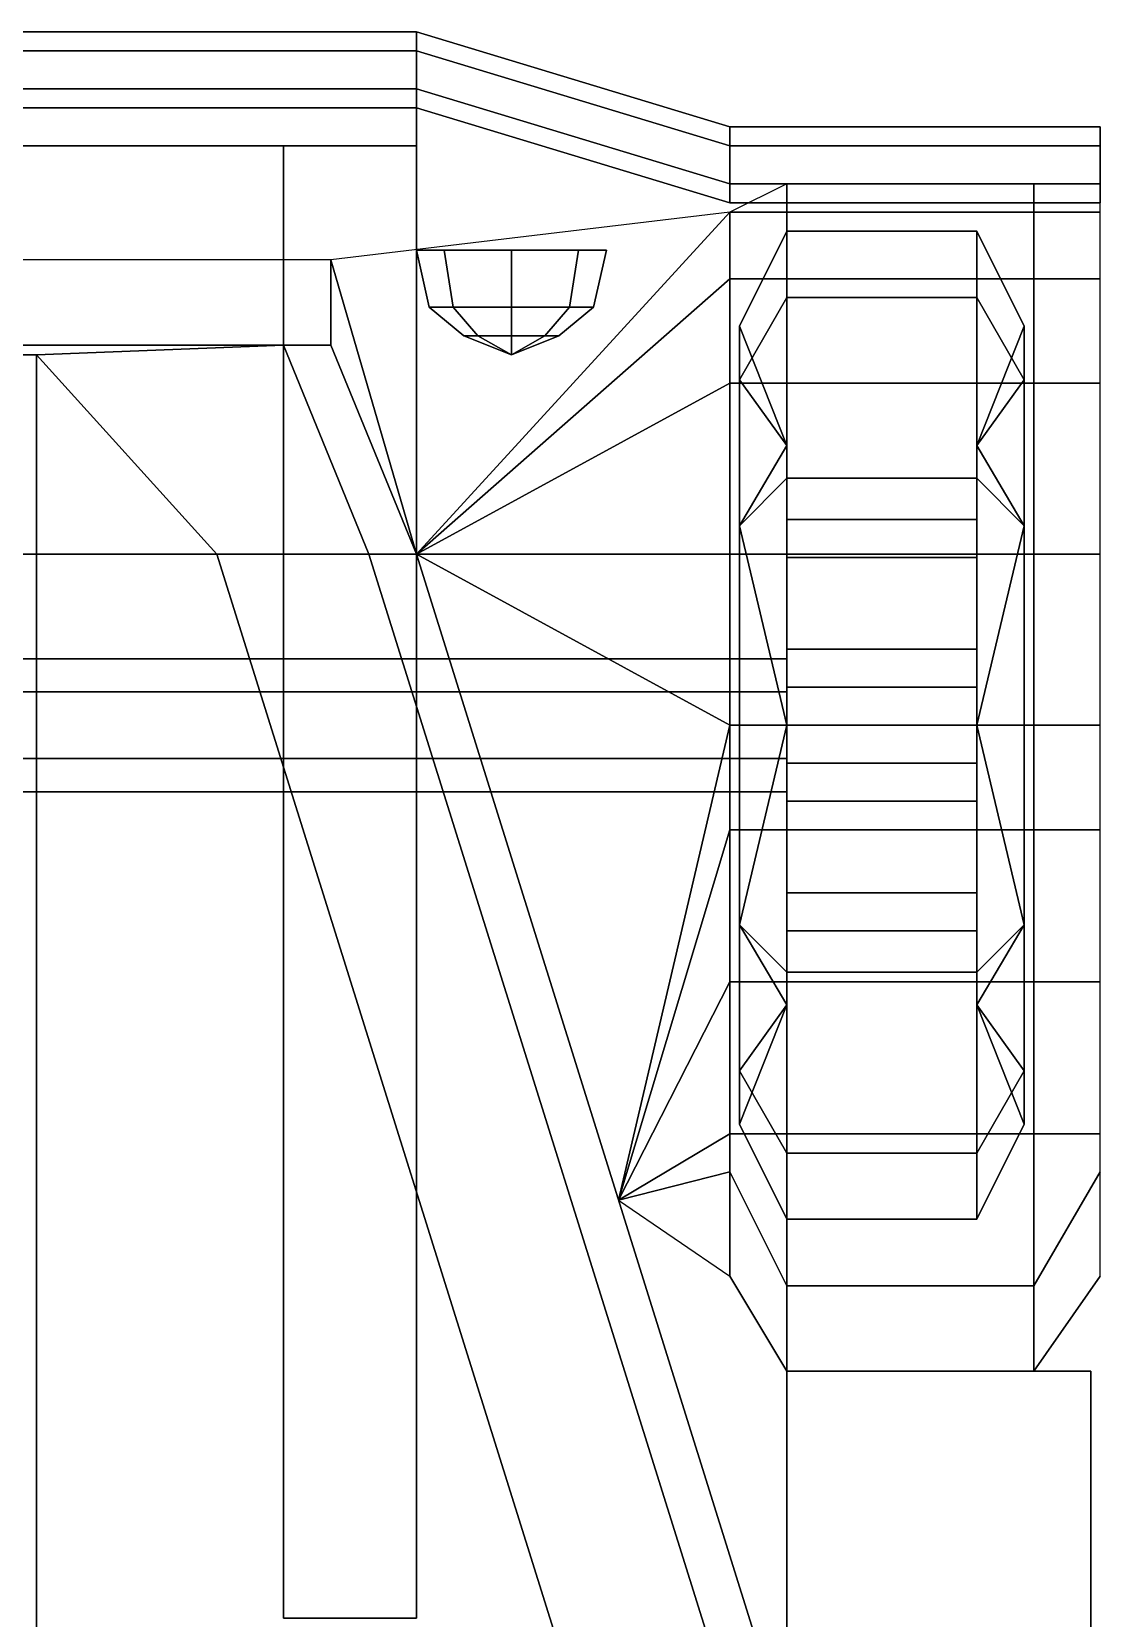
# Model space of a CAD drawing. Header units: millimetres. Extents: x -1.3 to 3, y -3.5 to 16.
# Drawn here: x 0.045 to 1.17, y 1.78 to 3.45 of the extents above; entities that cross this region are included whole.
import ezdxf

# ---------------------------------------------------------------- set-up
doc = ezdxf.new("R2010")
doc.units = ezdxf.units.MM
for name, color, linetype in [('fenders', 6, 'Continuous'), ('frame', 5, 'Continuous'), ('wheels', 2, 'Continuous')]:
    doc.layers.add(name, color=color, linetype=linetype)

msp = doc.modelspace()

# ---------------------------------------------------------------- linework, layer by layer
for points in [[(0.45, 3.43, 0.9046410161513776), (0.45, 3.45, 0.87), (-0.45, 3.45, 0.87), (-0.45, 3.43, 0.9046410161513776)], [(0.45, 3.45, 0.87), (0.45, 3.43, 0.8353589838486225), (-0.45, 3.43, 0.8353589838486225), (-0.45, 3.45, 0.87)], [(0.45, 3.43, 0.8353589838486224), (0.45, 3.45, 0.87), (0.78, 3.35, 0.8699999999999999), (0.78, 3.33, 0.8353589838486223)], [(0.45, 3.45, 0.87), (0.45, 3.43, 0.9046410161513775), (0.78, 3.33, 0.9046410161513774), (0.78, 3.35, 0.8699999999999999)], [(0.45, 3.39, 0.9046410161513776), (0.45, 3.43, 0.9046410161513776), (-0.45, 3.43, 0.9046410161513776), (-0.45, 3.39, 0.9046410161513776)], [(0.45, 3.43, 0.8353589838486225), (0.45, 3.39, 0.8353589838486224), (-0.45, 3.39, 0.8353589838486224), (-0.45, 3.43, 0.8353589838486225)], [(0.45, 3.39, 0.8353589838486224), (0.45, 3.43, 0.8353589838486224), (0.78, 3.33, 0.8353589838486223), (0.78, 3.29, 0.8353589838486223)], [(0.45, 3.43, 0.9046410161513775), (0.45, 3.39, 0.9046410161513776), (0.78, 3.29, 0.9046410161513775), (0.78, 3.33, 0.9046410161513774)], [(0.45, 3.37, 0.87), (0.45, 3.39, 0.9046410161513776), (-0.45, 3.39, 0.9046410161513776), (-0.45, 3.37, 0.87)], [(0.45, 3.39, 0.8353589838486224), (0.45, 3.37, 0.87), (-0.45, 3.37, 0.87), (-0.45, 3.39, 0.8353589838486224)], [(0.45, 3.37, 0.87), (0.45, 3.39, 0.8353589838486224), (0.78, 3.29, 0.8353589838486223), (0.78, 3.27, 0.8699999999999999)], [(0.45, 3.39, 0.9046410161513776), (0.45, 3.37, 0.87), (0.78, 3.27, 0.8699999999999999), (0.78, 3.29, 0.9046410161513775)], [(0.78, 3.33, 0.8353589838486223), (0.78, 3.35, 0.8699999999999999), (1.17, 3.35, 0.8699999999999999), (1.17, 3.33, 0.8353589838486223)], [(0.78, 3.35, 0.8699999999999999), (0.78, 3.33, 0.9046410161513774), (1.17, 3.33, 0.9046410161513774), (1.17, 3.35, 0.8699999999999999)], [(1.17, 3.35, 0.87), (1.17, 3.27, 0.87), (1.17, 3.29, 0.8353589838486224), (1.17, 3.33, 0.8353589838486224)], [(1.17, 3.33, 0.9046410161513776), (1.17, 3.29, 0.9046410161513776), (1.17, 3.27, 0.87), (1.17, 3.35, 0.87)], [(0.78, 3.29, 0.8353589838486223), (0.78, 3.33, 0.8353589838486223), (1.17, 3.33, 0.8353589838486223), (1.17, 3.29, 0.8353589838486223)], [(0.78, 3.33, 0.9046410161513774), (0.78, 3.29, 0.9046410161513775), (1.17, 3.29, 0.9046410161513775), (1.17, 3.33, 0.9046410161513774)], [(0.78, 3.27, 0.8699999999999999), (0.78, 3.29, 0.8353589838486223), (1.17, 3.29, 0.8353589838486223), (1.17, 3.27, 0.8699999999999999)], [(0.78, 3.29, 0.9046410161513775), (0.78, 3.27, 0.8699999999999999), (1.17, 3.27, 0.8699999999999999), (1.17, 3.29, 0.9046410161513775)], [(0.36, 3.12, 1.659999999999999), (0.36, 3.210000000000001, 0.9299999999999988), (-0.36, 3.210000000000001, 0.9299999999999988), (-0.36, 3.12, 1.659999999999999)], [(0.45, 2.9, 1.629999999999999), (0.45, 2.9, 0.9299999999999988), (0.36, 3.210000000000001, 0.9299999999999988), (0.36, 3.12, 1.659999999999999)], [(0.6207106781186548, 3.22, 1.120710678118654), (0.65, 3.22, 1.05), (0.4792893218813453, 3.22, 0.9792893218813452), (0.4500000000000001, 3.22, 1.05)], [(0.4633974596215562, 3.16, 1.05), (0.4500000000000001, 3.22, 1.05), (0.4792893218813453, 3.22, 0.9792893218813452), (0.4887627564304206, 3.16, 0.9887627564304209)], [(0.55, 3.22, 1.15), (0.6207106781186548, 3.22, 1.120710678118654), (0.4500000000000001, 3.22, 1.05), (0.4792893218813453, 3.22, 1.120710678118654)], [(0.4887627564304206, 3.16, 1.11123724356958), (0.4792893218813453, 3.22, 1.120710678118654), (0.4500000000000001, 3.22, 1.05), (0.4633974596215562, 3.16, 1.05)], [(0.65, 3.22, 1.05), (0.6207106781186548, 3.22, 0.9792893218813452), (0.55, 3.22, 0.9500000000000002), (0.4792893218813453, 3.22, 0.9792893218813452)], [(0.4887627564304206, 3.16, 0.9887627564304209), (0.4792893218813453, 3.22, 0.9792893218813452), (0.55, 3.22, 0.9500000000000002), (0.55, 3.16, 0.9633974596215564)], [(0.55, 3.16, 1.136602540378444), (0.55, 3.22, 1.15), (0.4792893218813453, 3.22, 1.120710678118654), (0.4887627564304206, 3.16, 1.11123724356958)], [(0.55, 3.16, 0.9633974596215564), (0.55, 3.22, 0.9500000000000002), (0.6207106781186548, 3.22, 0.9792893218813452), (0.6112372435695795, 3.16, 0.9887627564304209)], [(0.6112372435695795, 3.16, 1.11123724356958), (0.6207106781186548, 3.22, 1.120710678118654), (0.55, 3.22, 1.15), (0.55, 3.16, 1.136602540378444)], [(0.6112372435695795, 3.16, 0.9887627564304209), (0.6207106781186548, 3.22, 0.9792893218813452), (0.65, 3.22, 1.05), (0.6366025403784439, 3.16, 1.05)], [(0.6366025403784439, 3.16, 1.05), (0.65, 3.22, 1.05), (0.6207106781186548, 3.22, 1.120710678118654), (0.6112372435695795, 3.16, 1.11123724356958)], [(0.5, 3.13, 1.05), (0.4633974596215562, 3.16, 1.05), (0.4887627564304206, 3.16, 0.9887627564304209), (0.5146446609406726, 3.13, 1.014644660940673)], [(0.5146446609406726, 3.13, 1.085355339059327), (0.4887627564304206, 3.16, 1.11123724356958), (0.4633974596215562, 3.16, 1.05), (0.5, 3.13, 1.05)], [(0.5146446609406726, 3.13, 1.014644660940673), (0.4887627564304206, 3.16, 0.9887627564304209), (0.55, 3.16, 0.9633974596215564), (0.55, 3.13, 1)], [(0.55, 3.13, 1.100000000000001), (0.55, 3.16, 1.136602540378444), (0.4887627564304206, 3.16, 1.11123724356958), (0.5146446609406726, 3.13, 1.085355339059327)], [(0.55, 3.13, 1), (0.55, 3.16, 0.9633974596215564), (0.6112372435695795, 3.16, 0.9887627564304209), (0.5853553390593275, 3.13, 1.014644660940673)], [(0.5853553390593275, 3.13, 1.085355339059327), (0.6112372435695795, 3.16, 1.11123724356958), (0.55, 3.16, 1.136602540378444), (0.55, 3.13, 1.100000000000001)], [(0.5853553390593275, 3.13, 1.014644660940673), (0.6112372435695795, 3.16, 0.9887627564304209), (0.6366025403784439, 3.16, 1.05), (0.6000000000000001, 3.13, 1.05)], [(0.6000000000000001, 3.13, 1.05), (0.6366025403784439, 3.16, 1.05), (0.6112372435695795, 3.16, 1.11123724356958), (0.5853553390593275, 3.13, 1.085355339059327)], [(0.55, 3.11, 1.05), (0.5, 3.13, 1.05), (0.5146446609406726, 3.13, 1.014644660940673), (0.55, 3.11, 1.05)], [(0.55, 3.11, 1.05), (0.5146446609406726, 3.13, 1.085355339059327), (0.5, 3.13, 1.05), (0.55, 3.11, 1.05)], [(0.55, 3.11, 1.05), (0.5146446609406726, 3.13, 1.014644660940673), (0.55, 3.13, 1), (0.55, 3.11, 1.05)], [(0.55, 3.11, 1.05), (0.55, 3.13, 1.100000000000001), (0.5146446609406726, 3.13, 1.085355339059327), (0.55, 3.11, 1.05)], [(0.55, 3.11, 1.05), (0.5853553390593275, 3.13, 1.014644660940673), (0.6000000000000001, 3.13, 1.05), (0.55, 3.11, 1.05)], [(0.55, 3.11, 1.05), (0.55, 3.13, 1), (0.5853553390593275, 3.13, 1.014644660940673), (0.55, 3.11, 1.05)], [(0.55, 3.11, 1.05), (0.5853553390593275, 3.13, 1.085355339059327), (0.55, 3.13, 1.100000000000001), (0.55, 3.11, 1.05)], [(0.55, 3.11, 1.05), (0.6000000000000001, 3.13, 1.05), (0.5853553390593275, 3.13, 1.085355339059327), (0.55, 3.11, 1.05)], [(-0.36, 3.12, 1.659999999999999), (-0.31, 3.12, 1.709999999999999), (0.31, 3.12, 1.709999999999999), (0.36, 3.12, 1.659999999999999)], [(0.05, 3.11, 1.749999999999999), (0.31, 3.12, 1.709999999999999), (-0.31, 3.12, 1.709999999999999), (-0.05, 3.11, 1.749999999999999)], [(-0.04999999999999999, 3.11, 1.749999999999999), (-0.04999999999999999, 2.9, 1.749999999999999), (0.04999999999999999, 2.9, 1.749999999999999), (0.04999999999999999, 3.11, 1.749999999999999)], [(0.04999999999999999, 3.11, 1.749999999999999), (0.24, 2.9, 1.719999999999999), (0.3999999999999999, 2.9, 1.679999999999999), (0.3099999999999999, 3.12, 1.709999999999999)], [(0.04999999999999857, 3.109999999999996, 1.749999999999999), (0.04999999999999857, 2.899999999999996, 1.749999999999999), (0.2400000000000003, 2.899999999999999, 1.719999999999999), (0.2400000000000002, 2.899999999999999, 1.719999999999999)], [(0.31, 3.12, 1.709999999999999), (0.4, 2.9, 1.679999999999999), (0.45, 2.9, 1.629999999999999), (0.36, 3.12, 1.659999999999999)], [(-0.04999999999999999, 2.9, 1.749999999999999), (-0.05000000000000004, 1.59, 1.819999999999999), (0.05000000000000004, 1.59, 1.819999999999999), (0.04999999999999999, 2.9, 1.749999999999999)], [(0.05000000000000004, 1.59, 1.819999999999999), (0.65, 1.59, 1.749999999999999), (0.24, 2.9, 1.719999999999999), (0.04999999999999999, 2.9, 1.749999999999999)], [(0.24, 2.9, 1.719999999999999), (0.65, 1.59, 1.749999999999999), (0.81, 1.59, 1.689999999999999), (0.4, 2.9, 1.679999999999999)], [(0.81, 1.59, 1.689999999999999), (0.86, 1.59, 1.629999999999999), (0.45, 2.9, 1.629999999999999), (0.4, 2.9, 1.679999999999999)], [(0.86, 1.59, 1.629999999999999), (0.86, 1.59, 0.9299999999999988), (0.45, 2.9, 0.9299999999999988), (0.45, 2.9, 1.629999999999999)], [(0.84, 2.04, 0.51), (0.84, 1.67, 0.51), (0.84, 1.67, 0.9400000000000001), (0.84, 2.04, 0.9400000000000001)], [(1.16, 2.04, 0.9400000000000001), (1.16, 2.04, 0.51), (0.84, 2.04, 0.51), (0.84, 2.04, 0.9400000000000001)], [(1.16, 2.04, 0.51), (1.16, 1.67, 0.51), (0.84, 1.67, 0.51), (0.84, 2.04, 0.51)], [(0.84, 2.04, 0.9400000000000001), (0.84, 1.67, 0.9400000000000001), (1.16, 1.67, 0.9400000000000001), (1.16, 2.04, 0.9400000000000001)], [(1.16, 1.67, 0.9400000000000001), (1.16, 1.67, 0.51), (1.16, 2.04, 0.51), (1.16, 2.04, 0.9400000000000001)]]:
    msp.add_3dface(points)
at = {"layer": 'fenders'}
for points in [[(0.84, 3.260000000000001, 0.9099999999999993), (0.84, 3.29, 0.7799999999999994), (0.78, 3.260000000000001, 0.7699999999999996)], [(0.84, 3.29, 0.7799999999999994), (0.84, 3.260000000000001, 0.9099999999999993), (1.1, 3.260000000000001, 0.9099999999999993), (1.1, 3.29, 0.7799999999999994)], [(1.1, 3.29, 0.7799999999999994), (1.1, 3.260000000000001, 0.9099999999999993), (1.17, 3.260000000000001, 0.7699999999999996), (1.17, 3.29, 0.7699999999999996)], [(0.78, 3.260000000000001, 0.7699999999999996), (0.36, 3.210000000000001, 0.9299999999999988), (0.4499999999999984, 2.900000000000005, 0.9299999999999988)], [(0.78, 3.19, 0.8199999999999994), (0.78, 3.260000000000001, 0.7699999999999996), (0.4500000000000003, 2.9, 0.9299999999999988)], [(0.84, 3.19, 1.039999999999999), (0.84, 3.26, 0.9099999999999993), (0.78, 3.26, 0.7699999999999996), (0.78, 3.19, 0.8199999999999994)], [(0.84, 3.26, 0.9099999999999993), (0.84, 3.19, 1.039999999999999), (1.1, 3.19, 1.039999999999999), (1.1, 3.26, 0.9099999999999993)], [(1.1, 3.26, 0.9099999999999993), (1.1, 3.19, 1.039999999999999), (1.17, 3.19, 0.8199999999999994), (1.17, 3.26, 0.7699999999999996)], [(0.7799999999999998, 3.079999999999999, 1), (0.78, 3.19, 0.8199999999999994), (0.4500000000000003, 2.9, 0.9299999999999988), (0.45, 2.9, 0.9299999999999988)], [(0.84, 3.080000000000001, 1.149999999999999), (0.84, 3.19, 1.039999999999999), (0.78, 3.19, 0.8199999999999994), (0.78, 3.080000000000001, 0.9999999999999991)], [(0.84, 3.19, 1.039999999999999), (0.84, 3.080000000000001, 1.149999999999999), (1.1, 3.080000000000001, 1.149999999999999), (1.1, 3.19, 1.039999999999999)], [(1.1, 3.19, 1.039999999999999), (1.1, 3.080000000000001, 1.149999999999999), (1.17, 3.080000000000001, 0.9999999999999991), (1.17, 3.19, 0.8199999999999994)], [(0.7799999999999999, 2.9, 1.139999999999999), (0.78, 3.08, 1.000000000000001), (0.45, 2.9, 0.9299999999999988)], [(0.84, 2.9, 1.259999999999999), (0.84, 3.08, 1.149999999999999), (0.78, 3.08, 0.9999999999999991), (0.78, 2.9, 1.139999999999999)], [(0.84, 3.08, 1.149999999999999), (0.84, 2.9, 1.259999999999999), (1.1, 2.9, 1.259999999999999), (1.1, 3.08, 1.149999999999999)], [(1.1, 3.08, 1.149999999999999), (1.1, 2.9, 1.259999999999999), (1.17, 2.9, 1.139999999999999), (1.17, 3.08, 0.9999999999999991)], [(0.7799999999999996, 2.720000000000001, 1.189999999999999), (0.45, 2.9, 0.9299999999999988), (0.6628244274809173, 2.220000000000002, 0.9300000000000006)], [(0.78, 2.720000000000001, 1.19), (0.78, 2.9, 1.139999999999999), (0.45, 2.9, 0.9299999999999988)], [(0.84, 2.720000000000001, 1.289999999999999), (0.84, 2.9, 1.259999999999999), (0.78, 2.9, 1.139999999999999), (0.78, 2.720000000000001, 1.19)], [(0.84, 2.9, 1.259999999999999), (0.84, 2.720000000000001, 1.289999999999999), (1.1, 2.720000000000001, 1.289999999999999), (1.1, 2.9, 1.259999999999999)], [(1.1, 2.9, 1.259999999999999), (1.1, 2.720000000000001, 1.289999999999999), (1.17, 2.720000000000001, 1.19), (1.17, 2.9, 1.139999999999999)], [(0.7800000000000001, 2.610000000000003, 1.19), (0.7800000000000001, 2.720000000000004, 1.19), (0.6628244274809173, 2.220000000000002, 0.9300000000000006)], [(0.8399999999999996, 2.61, 1.289999999999999), (0.8399999999999996, 2.720000000000001, 1.289999999999999), (0.78, 2.720000000000001, 1.19), (0.78, 2.61, 1.19)], [(0.84, 2.720000000000001, 1.289999999999999), (0.84, 2.61, 1.289999999999999), (1.1, 2.61, 1.289999999999999), (1.1, 2.720000000000001, 1.289999999999999)], [(1.1, 2.720000000000001, 1.289999999999999), (1.1, 2.61, 1.289999999999999), (1.17, 2.61, 1.19), (1.17, 2.720000000000001, 1.19)], [(0.78, 2.450000000000003, 1.15), (0.78, 2.610000000000003, 1.19), (0.6628244274809169, 2.220000000000001, 0.9299999999999997)], [(0.84, 2.45, 1.249999999999999), (0.84, 2.610000000000001, 1.289999999999999), (0.78, 2.61, 1.19), (0.78, 2.45, 1.149999999999999)], [(0.84, 2.610000000000001, 1.289999999999999), (0.84, 2.45, 1.249999999999999), (1.1, 2.45, 1.249999999999999), (1.1, 2.610000000000001, 1.289999999999999)], [(1.1, 2.610000000000001, 1.289999999999999), (1.1, 2.45, 1.249999999999999), (1.17, 2.45, 1.149999999999999), (1.17, 2.61, 1.19)], [(0.7800000000000002, 2.29, 1.04), (0.78, 2.450000000000003, 1.15), (0.6628244274809163, 2.22, 0.9299999999999988)], [(0.84, 2.29, 1.169999999999999), (0.84, 2.450000000000001, 1.249999999999999), (0.78, 2.450000000000001, 1.149999999999999), (0.78, 2.29, 1.039999999999999)], [(0.84, 2.450000000000001, 1.249999999999999), (0.84, 2.29, 1.169999999999999), (1.1, 2.29, 1.169999999999999), (1.1, 2.450000000000001, 1.249999999999999)], [(1.1, 2.450000000000001, 1.249999999999999), (1.1, 2.29, 1.169999999999999), (1.17, 2.29, 1.039999999999999), (1.17, 2.450000000000001, 1.149999999999999)], [(0.7800000000000002, 2.25, 0.9999999999999991), (0.78, 2.29, 1.039999999999999), (0.6628244274809161, 2.22, 0.9299999999999988), (0.662824427480916, 2.22, 0.9299999999999988)], [(0.84, 2.13, 0.9999999999999991), (0.84, 2.290000000000001, 1.169999999999999), (0.78, 2.29, 1.039999999999999), (0.78, 2.25, 0.9999999999999991)], [(0.84, 2.290000000000001, 1.169999999999999), (0.84, 2.13, 0.9999999999999991), (1.1, 2.13, 0.9999999999999991), (1.1, 2.290000000000001, 1.169999999999999)], [(1.1, 2.290000000000001, 1.169999999999999), (1.1, 2.13, 0.9999999999999991), (1.17, 2.25, 0.9999999999999991), (1.17, 2.29, 1.039999999999999)], [(0.78, 2.14, 0.7599999999999989), (0.7800000000000002, 2.25, 0.9999999999999991), (0.6628244274809173, 2.220000000000002, 0.9300000000000006), (0.6628244274809197, 2.220000000000002, 0.9300000000000024)], [(0.84, 2.04, 0.7599999999999989), (0.84, 2.13, 0.9999999999999991), (0.78, 2.25, 0.9999999999999991), (0.78, 2.14, 0.7599999999999989)], [(1.1, 2.13, 0.9999999999999991), (1.1, 2.04, 0.7599999999999989), (1.17, 2.14, 0.7599999999999989), (1.17, 2.25, 0.9999999999999991)], [(0.84, 2.04, 0.5399999999999991), (0.84, 2.04, 0.7599999999999989), (0.78, 2.14, 0.7599999999999989), (0.78, 2.14, 0.6599999999999993)], [(1.1, 2.04, 0.7599999999999998), (1.1, 2.04, 0.5399999999999991), (1.17, 2.14, 0.6599999999999993), (1.17, 2.14, 0.7599999999999989)], [(0.84, 2.13, 0.9999999999999991), (0.84, 2.04, 0.7599999999999989), (1.1, 2.04, 0.7599999999999989), (1.1, 2.13, 0.9999999999999991)], [(0.84, 2.04, 0.7599999999999989), (0.84, 2.04, 0.5399999999999991), (1.1, 2.04, 0.5399999999999991), (1.1, 2.04, 0.7599999999999998)]]:
    msp.add_3dface(points, dxfattribs=at)
at = {"layer": 'frame'}
for points in [[(0.45, 3.37, 0.93), (0.45, 3.37, 0.76), (-0.4499999999999999, 3.37, 0.76), (-0.4499999999999999, 3.37, 0.93)], [(-0.4499999999999999, 3.37, 0.76), (0.45, 3.37, 0.76), (0.45, 3.33, 0.76), (-0.4499999999999999, 3.33, 0.76)], [(-0.4499999999999999, 3.33, 0.93), (0.45, 3.33, 0.93), (0.45, 3.37, 0.93), (-0.4499999999999999, 3.37, 0.93)], [(0.45, 3.33, 0.93), (0.45, 3.33, 0.76), (0.45, 3.37, 0.76), (0.45, 3.37, 0.93)], [(-0.31, 3.33, 0.76), (0.31, 3.33, 0.76), (0.31, 3.33, 0.93), (-0.31, 3.33, 0.93)], [(0.31, 3.33, 0.76), (0.31, 1.780000000000001, 0.67), (0.31, 1.780000000000001, 0.93), (0.31, 3.33, 0.93)], [(0.45, 3.33, 0.76), (0.45, 1.780000000000001, 0.67), (0.31, 1.780000000000001, 0.67), (0.31, 3.33, 0.76)], [(0.31, 3.33, 0.93), (0.31, 1.780000000000001, 0.93), (0.45, 1.780000000000001, 0.93), (0.45, 3.33, 0.93)], [(0.45, 1.780000000000001, 0.93), (0.45, 1.780000000000001, 0.67), (0.45, 3.33, 0.76), (0.45, 3.33, 0.93)]]:
    msp.add_3dface(points, dxfattribs=at)
at = {"layer": 'wheels'}
for points in [[(0.8400000000000001, 3.24, 0.4900000000000003), (0.8400000000000001, 3.170333209967909, 0.2300000000000003), (0.79, 3.083730669589464, 0.2800000000000002), (0.79, 3.14, 0.4900000000000002)], [(0.8400000000000001, 3.170333209967908, 0.7500000000000002), (0.8400000000000001, 3.24, 0.4900000000000003), (0.79, 3.14, 0.4900000000000002), (0.79, 3.083730669589464, 0.7000000000000002)], [(1.04, 3.24, 0.4900000000000003), (1.04, 3.170333209967909, 0.2300000000000003), (0.8400000000000001, 3.170333209967909, 0.2300000000000003), (0.8400000000000001, 3.24, 0.4900000000000003)], [(1.04, 3.170333209967908, 0.7500000000000002), (1.04, 3.24, 0.4900000000000003), (0.8400000000000001, 3.24, 0.4900000000000003), (0.8400000000000001, 3.170333209967908, 0.7500000000000002)], [(1.04, 3.170333209967908, 0.2300000000000001), (1.04, 3.24, 0.49), (1.09, 3.14, 0.49), (1.09, 3.083730669589464, 0.2800000000000001)], [(1.04, 3.24, 0.49), (1.04, 3.170333209967908, 0.75), (1.09, 3.083730669589464, 0.7), (1.09, 3.14, 0.49)], [(0.8400000000000001, 3.170333209967909, 0.2300000000000003), (0.8400000000000001, 2.98, 0.039666790032092), (0.79, 2.93, 0.1262693304105359), (0.79, 3.083730669589464, 0.2800000000000002)], [(0.8400000000000001, 2.98, 0.9403332099679081), (0.8400000000000001, 3.170333209967908, 0.7500000000000002), (0.79, 3.083730669589464, 0.7000000000000002), (0.79, 2.93, 0.8537306695894642)], [(1.04, 3.170333209967909, 0.2300000000000003), (1.04, 2.98, 0.039666790032092), (0.8400000000000001, 2.98, 0.039666790032092), (0.8400000000000001, 3.170333209967909, 0.2300000000000003)], [(1.04, 2.98, 0.9403332099679081), (1.04, 3.170333209967908, 0.7500000000000002), (0.8400000000000001, 3.170333209967908, 0.7500000000000002), (0.8400000000000001, 2.98, 0.9403332099679081)], [(1.04, 2.98, 0.03966679003209189), (1.04, 3.170333209967908, 0.2300000000000001), (1.09, 3.083730669589464, 0.2800000000000001), (1.09, 2.93, 0.1262693304105358)], [(1.04, 3.170333209967908, 0.75), (1.04, 2.98, 0.940333209967908), (1.09, 2.93, 0.8537306695894642), (1.09, 3.083730669589464, 0.7)], [(0.79, 3.14, 0.4900000000000002), (0.79, 3.083730669589464, 0.2800000000000002), (0.8400000000000001, 3.014448637286709, 0.3200000000000002), (0.8400000000000001, 3.014448637286709, 0.6600000000000001)], [(0.79, 3.083730669589464, 0.7000000000000002), (0.79, 3.14, 0.4900000000000002), (0.8400000000000001, 3.014448637286709, 0.6600000000000001)], [(1.09, 3.083730669589464, 0.2800000000000001), (1.09, 3.14, 0.49), (1.04, 3.014448637286709, 0.3200000000000001)], [(1.09, 3.14, 0.49), (1.09, 3.083730669589464, 0.7), (1.04, 3.014448637286709, 0.6599999999999999), (1.04, 3.014448637286709, 0.3200000000000001)], [(0.79, 3.083730669589464, 0.2800000000000002), (0.79, 2.93, 0.1262693304105359), (0.8400000000000001, 3.014448637286709, 0.3200000000000002)], [(0.79, 2.93, 0.8537306695894642), (0.79, 3.083730669589464, 0.7000000000000002), (0.8400000000000001, 3.014448637286709, 0.6600000000000001), (0.8400000000000001, 2.72, 0.8300000000000001)], [(1.09, 2.93, 0.1262693304105358), (1.09, 3.083730669589464, 0.2800000000000001), (1.04, 3.014448637286709, 0.3200000000000001), (1.04, 2.72, 0.15)], [(1.09, 3.083730669589464, 0.7), (1.09, 2.93, 0.8537306695894642), (1.04, 3.014448637286709, 0.6599999999999999)], [(0.79, 2.93, 0.1262693304105359), (0.79, 2.72, 0.07), (0.8400000000000001, 2.72, 0.15), (0.8400000000000001, 3.014448637286709, 0.3200000000000002)], [(0.8400000000000001, 2.76, 0.2630940107675853), (0.8400000000000001, 2.89650635094611, 0.3419059892324148), (0.8400000000000001, 3.014448637286709, 0.3200000000000002), (0.8400000000000001, 2.72, 0.15)], [(0.8400000000000001, 2.72, 0.8300000000000001), (0.8400000000000001, 3.014448637286709, 0.6600000000000001), (0.8400000000000001, 2.89650635094611, 0.6380940107675851), (0.8400000000000001, 2.76, 0.7169059892324148)], [(0.8400000000000001, 3.014448637286709, 0.6600000000000001), (0.8400000000000001, 3.014448637286709, 0.3200000000000002), (0.8400000000000001, 2.93650635094611, 0.4111880215351695), (0.8400000000000001, 2.93650635094611, 0.5688119784648298)], [(0.8400000000000001, 2.93650635094611, 0.4111880215351698), (0.8400000000000001, 3.014448637286709, 0.3199999999999998), (0.8400000000000001, 3.014448637286709, 0.3199999999999998), (0.8400000000000001, 2.89650635094611, 0.3419059892324148)], [(0.8400000000000001, 2.89650635094611, 0.638094010767585), (0.8400000000000001, 3.014448637286709, 0.6599999999999997), (0.8400000000000001, 3.014448637286709, 0.6599999999999997), (0.8400000000000001, 2.93650635094611, 0.5688119784648298)], [(1.04, 2.896506350946109, 0.3419059892324152), (1.04, 2.76, 0.263094010767585), (1.04, 2.72, 0.1499999999999999), (1.04, 3.014448637286709, 0.3200000000000001)], [(1.09, 2.93, 0.8537306695894642), (1.09, 2.72, 0.9099999999999999), (1.04, 2.72, 0.8300000000000001), (1.04, 3.014448637286709, 0.6599999999999999)], [(1.04, 3.014448637286709, 0.6599999999999999), (1.04, 2.72, 0.8300000000000001), (1.04, 2.76, 0.7169059892324147), (1.04, 2.896506350946109, 0.638094010767585)], [(1.04, 3.014448637286709, 0.6599999999999999), (1.04, 2.93650635094611, 0.5688119784648303), (1.04, 2.93650635094611, 0.41118802153517), (1.04, 3.014448637286709, 0.3200000000000001)], [(1.04, 2.89650635094611, 0.341905989232415), (1.04, 3.014448637286709, 0.3199999999999996), (1.04, 3.014448637286709, 0.3199999999999996), (1.04, 2.93650635094611, 0.41118802153517)], [(1.04, 2.93650635094611, 0.5688119784648302), (1.04, 3.014448637286709, 0.6600000000000001), (1.04, 3.014448637286709, 0.6600000000000001), (1.04, 2.89650635094611, 0.6380940107675852)], [(0.8400000000000001, 2.98, 0.039666790032092), (0.8400000000000001, 2.72, -0.03000000000000003), (0.79, 2.72, 0.07), (0.79, 2.93, 0.1262693304105359)], [(0.8400000000000001, 2.72, 1.01), (0.8400000000000001, 2.98, 0.9403332099679081), (0.79, 2.93, 0.8537306695894642), (0.79, 2.72, 0.9099999999999999)], [(1.04, 2.98, 0.039666790032092), (1.04, 2.72, -0.03000000000000003), (0.8400000000000001, 2.72, -0.03000000000000003), (0.8400000000000001, 2.98, 0.039666790032092)], [(1.04, 2.72, 1.01), (1.04, 2.98, 0.9403332099679081), (0.8400000000000001, 2.98, 0.9403332099679081), (0.8400000000000001, 2.72, 1.01)], [(1.04, 2.72, -0.03000000000000003), (1.04, 2.98, 0.03966679003209189), (1.09, 2.93, 0.1262693304105358), (1.09, 2.72, 0.07)], [(1.04, 2.98, 0.940333209967908), (1.04, 2.72, 1.01), (1.09, 2.72, 0.9099999999999999), (1.09, 2.93, 0.8537306695894642)], [(0.79, 2.72, 0.9099999999999999), (0.79, 2.93, 0.8537306695894642), (0.8400000000000001, 2.72, 0.8300000000000001)], [(1.04, 2.93650635094611, 0.5688119784648298), (1.04, 2.8, 0.49), (0.8400000000000001, 2.8, 0.4899999999999998), (0.8400000000000001, 2.93650635094611, 0.5688119784648298)], [(0.8400000000000001, 2.760000000000001, 0.5592820323027552), (0.8400000000000001, 2.89650635094611, 0.6380940107675848), (0.8400000000000001, 2.93650635094611, 0.5688119784648298), (0.8400000000000001, 2.8, 0.4899999999999998)], [(1.04, 2.93650635094611, 0.4111880215351698), (1.04, 2.93650635094611, 0.5688119784648298), (0.8400000000000001, 2.93650635094611, 0.5688119784648298), (0.8400000000000001, 2.93650635094611, 0.4111880215351695)], [(1.04, 2.8, 0.49), (1.04, 2.93650635094611, 0.4111880215351698), (0.8400000000000001, 2.93650635094611, 0.4111880215351698), (0.8400000000000001, 2.8, 0.4899999999999998)], [(0.8400000000000001, 2.8, 0.4899999999999993), (0.8400000000000001, 2.93650635094611, 0.4111880215351698), (0.8400000000000001, 2.89650635094611, 0.3419059892324148), (0.8400000000000001, 2.76, 0.4207179676972448)], [(1.04, 2.800000000000001, 0.4900000000000007), (1.04, 2.93650635094611, 0.5688119784648302), (1.04, 2.89650635094611, 0.6380940107675852), (1.04, 2.76, 0.5592820323027552)], [(1.04, 2.76, 0.420717967697245), (1.04, 2.896506350946109, 0.3419059892324152), (1.04, 2.93650635094611, 0.41118802153517), (1.04, 2.8, 0.49)], [(1.09, 2.72, 0.07), (1.09, 2.93, 0.1262693304105358), (1.04, 2.72, 0.15)], [(1.04, 2.76, 0.2630940107675849), (1.04, 2.89650635094611, 0.3419059892324148), (0.8400000000000001, 2.89650635094611, 0.3419059892324148), (0.8400000000000001, 2.76, 0.2630940107675853)], [(1.04, 2.89650635094611, 0.3419059892324148), (1.04, 2.76, 0.4207179676972446), (0.8400000000000001, 2.76, 0.4207179676972446), (0.8400000000000001, 2.89650635094611, 0.3419059892324148)], [(1.04, 2.76, 0.559282032302755), (1.04, 2.89650635094611, 0.6380940107675848), (0.8400000000000001, 2.89650635094611, 0.6380940107675848), (0.8400000000000001, 2.76, 0.559282032302755)], [(1.04, 2.89650635094611, 0.6380940107675849), (1.04, 2.76, 0.7169059892324148), (0.8400000000000001, 2.76, 0.7169059892324148), (0.8400000000000001, 2.89650635094611, 0.6380940107675851)], [(0.84, 2.755, 0.5506217782649108), (0.84, 2.79, 0.49), (-0.84, 2.79, 0.49), (-0.84, 2.755, 0.5506217782649108)], [(0.84, 2.79, 0.49), (0.84, 2.755, 0.4293782217350893), (-0.84, 2.755, 0.4293782217350893), (-0.84, 2.79, 0.49)], [(0.8400000000000001, 2.640000000000001, 0.4900000000000003), (0.8400000000000001, 2.68, 0.5592820323027549), (0.8400000000000001, 2.76, 0.559282032302755), (0.8400000000000001, 2.8, 0.4899999999999998)], [(0.8400000000000001, 2.68, 0.4207179676972451), (0.8400000000000001, 2.640000000000001, 0.4900000000000003), (0.8400000000000001, 2.8, 0.4899999999999998), (0.8400000000000001, 2.76, 0.4207179676972446)], [(1.04, 2.8, 0.4900000000000003), (1.04, 2.76, 0.5592820323027549), (1.04, 2.68, 0.559282032302755), (1.04, 2.640000000000001, 0.4899999999999998)], [(1.04, 2.76, 0.4207179676972451), (1.04, 2.8, 0.4900000000000003), (1.04, 2.640000000000001, 0.4899999999999998), (1.04, 2.68, 0.4207179676972446)], [(1.04, 2.76, 0.4207179676972446), (1.04, 2.76, 0.2630940107675853), (0.8400000000000001, 2.76, 0.2630940107675853), (0.8400000000000001, 2.76, 0.4207179676972446)], [(0.8400000000000001, 2.76, 0.4207179676972446), (0.8400000000000001, 2.76, 0.2630940107675853), (0.8400000000000001, 2.68, 0.2630940107675852), (0.8400000000000001, 2.68, 0.420717967697245)], [(0.8400000000000001, 2.76, 0.2630940107675848), (0.8400000000000001, 2.72, 0.1499999999999999), (0.8400000000000001, 2.72, 0.1499999999999999), (0.8400000000000001, 2.68, 0.2630940107675852)], [(0.8400000000000001, 2.68, 0.7169059892324152), (0.8400000000000001, 2.72, 0.8300000000000001), (0.8400000000000001, 2.72, 0.8300000000000001), (0.8400000000000001, 2.76, 0.7169059892324148)], [(1.04, 2.76, 0.7169059892324148), (1.04, 2.76, 0.559282032302755), (0.8400000000000001, 2.76, 0.559282032302755), (0.8400000000000001, 2.76, 0.7169059892324148)], [(0.8400000000000001, 2.68, 0.5592820323027554), (0.8400000000000001, 2.68, 0.7169059892324147), (0.8400000000000001, 2.76, 0.7169059892324148), (0.8400000000000001, 2.76, 0.559282032302755)], [(1.04, 2.68, 0.4207179676972446), (1.04, 2.68, 0.2630940107675853), (1.04, 2.76, 0.2630940107675852), (1.04, 2.76, 0.420717967697245)], [(1.04, 2.68, 0.2630940107675848), (1.04, 2.72, 0.1499999999999999), (1.04, 2.72, 0.1499999999999999), (1.04, 2.76, 0.2630940107675852)], [(1.04, 2.76, 0.7169059892324152), (1.04, 2.72, 0.8300000000000001), (1.04, 2.72, 0.8300000000000001), (1.04, 2.68, 0.7169059892324148)], [(1.04, 2.76, 0.5592820323027554), (1.04, 2.76, 0.7169059892324147), (1.04, 2.68, 0.7169059892324148), (1.04, 2.68, 0.559282032302755)], [(0.84, 2.685, 0.5506217782649107), (0.84, 2.755, 0.5506217782649108), (-0.84, 2.755, 0.5506217782649108), (-0.84, 2.685, 0.5506217782649107)], [(0.84, 2.755, 0.4293782217350893), (0.84, 2.685, 0.4293782217350893), (-0.84, 2.685, 0.4293782217350893), (-0.84, 2.755, 0.4293782217350893)], [(0.79, 2.51, 0.1262693304105358), (0.79, 2.356269330410536, 0.2800000000000001), (0.8400000000000001, 2.425551362713291, 0.3200000000000001), (0.8400000000000001, 2.72, 0.15)], [(0.8400000000000001, 2.72, -0.03000000000000003), (0.8400000000000001, 2.46, 0.03966679003209189), (0.79, 2.51, 0.1262693304105358), (0.79, 2.72, 0.07)], [(0.79, 2.72, 0.07), (0.79, 2.51, 0.1262693304105358), (0.8400000000000001, 2.72, 0.15)], [(0.79, 2.51, 0.8537306695894642), (0.79, 2.72, 0.9099999999999999), (0.8400000000000001, 2.72, 0.8300000000000001), (0.8400000000000001, 2.425551362713291, 0.6599999999999999)], [(0.8400000000000001, 2.46, 0.940333209967908), (0.8400000000000001, 2.72, 1.01), (0.79, 2.72, 0.9099999999999999), (0.79, 2.51, 0.8537306695894642)], [(0.8400000000000001, 2.543493649053891, 0.3419059892324152), (0.8400000000000001, 2.68, 0.263094010767585), (0.8400000000000001, 2.72, 0.1499999999999999), (0.8400000000000001, 2.425551362713291, 0.3200000000000001)], [(1.04, 2.72, -0.03000000000000003), (1.04, 2.46, 0.03966679003209189), (0.8400000000000001, 2.46, 0.03966679003209189), (0.8400000000000001, 2.72, -0.03000000000000003)], [(0.8400000000000001, 2.425551362713291, 0.6599999999999999), (0.8400000000000001, 2.72, 0.8300000000000001), (0.8400000000000001, 2.68, 0.7169059892324147), (0.8400000000000001, 2.543493649053891, 0.638094010767585)], [(1.04, 2.46, 0.940333209967908), (1.04, 2.72, 1.01), (0.8400000000000001, 2.72, 1.01), (0.8400000000000001, 2.46, 0.940333209967908)], [(1.09, 2.51, 0.1262693304105359), (1.09, 2.72, 0.07), (1.04, 2.72, 0.15), (1.04, 2.425551362713291, 0.3200000000000002)], [(1.04, 2.68, 0.2630940107675853), (1.04, 2.543493649053891, 0.3419059892324148), (1.04, 2.425551362713291, 0.3200000000000002), (1.04, 2.72, 0.15)], [(1.04, 2.46, 0.039666790032092), (1.04, 2.72, -0.03000000000000003), (1.09, 2.72, 0.07), (1.09, 2.51, 0.1262693304105359)], [(1.09, 2.51, 0.8537306695894642), (1.09, 2.356269330410536, 0.7000000000000002), (1.04, 2.425551362713291, 0.6600000000000001), (1.04, 2.72, 0.8300000000000001)], [(1.04, 2.72, 0.8300000000000001), (1.04, 2.425551362713291, 0.6600000000000001), (1.04, 2.543493649053891, 0.6380940107675851), (1.04, 2.68, 0.7169059892324148)], [(1.09, 2.72, 0.9099999999999999), (1.09, 2.51, 0.8537306695894642), (1.04, 2.72, 0.8300000000000001)], [(1.04, 2.72, 1.01), (1.04, 2.46, 0.9403332099679081), (1.09, 2.51, 0.8537306695894642), (1.09, 2.72, 0.9099999999999999)], [(0.84, 2.65, 0.49), (0.84, 2.685, 0.5506217782649107), (-0.84, 2.685, 0.5506217782649107), (-0.84, 2.65, 0.49)], [(0.84, 2.685, 0.4293782217350893), (0.84, 2.65, 0.49), (-0.84, 2.65, 0.49), (-0.84, 2.685, 0.4293782217350893)], [(1.04, 2.68, 0.2630940107675852), (1.04, 2.68, 0.420717967697245), (0.8400000000000001, 2.68, 0.420717967697245), (0.8400000000000001, 2.68, 0.2630940107675852)], [(1.04, 2.543493649053891, 0.3419059892324152), (1.04, 2.68, 0.2630940107675848), (0.8400000000000001, 2.68, 0.263094010767585), (0.8400000000000001, 2.543493649053891, 0.3419059892324152)], [(0.8400000000000001, 2.64, 0.4900000000000007), (0.8400000000000001, 2.503493649053891, 0.5688119784648302), (0.8400000000000001, 2.543493649053891, 0.6380940107675852), (0.8400000000000001, 2.680000000000001, 0.5592820323027552)], [(1.04, 2.68, 0.420717967697245), (1.04, 2.543493649053891, 0.3419059892324152), (0.8400000000000001, 2.543493649053891, 0.3419059892324152), (0.8400000000000001, 2.68, 0.420717967697245)], [(0.8400000000000001, 2.680000000000001, 0.420717967697245), (0.8400000000000001, 2.543493649053891, 0.3419059892324152), (0.8400000000000001, 2.503493649053891, 0.41118802153517), (0.8400000000000001, 2.640000000000001, 0.49)], [(1.04, 2.68, 0.5592820323027554), (1.04, 2.68, 0.7169059892324147), (0.8400000000000001, 2.68, 0.7169059892324147), (0.8400000000000001, 2.68, 0.5592820323027554)], [(1.04, 2.543493649053891, 0.6380940107675852), (1.04, 2.68, 0.5592820323027554), (0.8400000000000001, 2.68, 0.5592820323027554), (0.8400000000000001, 2.543493649053891, 0.6380940107675852)], [(1.04, 2.68, 0.7169059892324147), (1.04, 2.543493649053891, 0.6380940107675849), (0.8400000000000001, 2.543493649053891, 0.6380940107675848), (0.8400000000000001, 2.68, 0.7169059892324147)], [(1.04, 2.68, 0.5592820323027552), (1.04, 2.543493649053891, 0.6380940107675848), (1.04, 2.50349364905389, 0.5688119784648298), (1.04, 2.640000000000001, 0.4899999999999998)], [(1.04, 2.64, 0.4899999999999993), (1.04, 2.503493649053891, 0.4111880215351698), (1.04, 2.543493649053891, 0.3419059892324148), (1.04, 2.680000000000001, 0.4207179676972448)], [(1.04, 2.640000000000001, 0.49), (1.04, 2.503493649053891, 0.5688119784648302), (0.8400000000000001, 2.503493649053891, 0.5688119784648302), (0.8400000000000001, 2.640000000000001, 0.4900000000000003)], [(1.04, 2.503493649053891, 0.41118802153517), (1.04, 2.640000000000001, 0.49), (0.8400000000000001, 2.640000000000001, 0.4900000000000003), (0.8400000000000001, 2.503493649053891, 0.41118802153517)], [(0.8400000000000001, 2.543493649053891, 0.341905989232415), (0.8400000000000001, 2.425551362713291, 0.3199999999999996), (0.8400000000000001, 2.425551362713291, 0.3199999999999996), (0.8400000000000001, 2.503493649053891, 0.41118802153517)], [(0.8400000000000001, 2.50349364905389, 0.5688119784648302), (0.8400000000000001, 2.425551362713291, 0.6600000000000001), (0.8400000000000001, 2.425551362713291, 0.6600000000000001), (0.8400000000000001, 2.543493649053891, 0.6380940107675852)], [(1.04, 2.50349364905389, 0.4111880215351698), (1.04, 2.425551362713291, 0.3199999999999998), (1.04, 2.425551362713291, 0.3199999999999998), (1.04, 2.543493649053891, 0.3419059892324148)], [(1.04, 2.54349364905389, 0.638094010767585), (1.04, 2.425551362713291, 0.6599999999999997), (1.04, 2.425551362713291, 0.6599999999999997), (1.04, 2.50349364905389, 0.5688119784648298)], [(0.8400000000000001, 2.46, 0.03966679003209189), (0.8400000000000001, 2.269666790032092, 0.2300000000000001), (0.79, 2.356269330410536, 0.2800000000000001), (0.79, 2.51, 0.1262693304105358)], [(0.79, 2.356269330410536, 0.7), (0.79, 2.51, 0.8537306695894642), (0.8400000000000001, 2.425551362713291, 0.6599999999999999)], [(0.8400000000000001, 2.269666790032092, 0.75), (0.8400000000000001, 2.46, 0.940333209967908), (0.79, 2.51, 0.8537306695894642), (0.79, 2.356269330410536, 0.7)], [(1.09, 2.356269330410536, 0.2800000000000002), (1.09, 2.51, 0.1262693304105359), (1.04, 2.425551362713291, 0.3200000000000002)], [(1.04, 2.269666790032092, 0.2300000000000003), (1.04, 2.46, 0.039666790032092), (1.09, 2.51, 0.1262693304105359), (1.09, 2.356269330410536, 0.2800000000000002)], [(1.04, 2.46, 0.9403332099679081), (1.04, 2.269666790032092, 0.7500000000000002), (1.09, 2.356269330410536, 0.7000000000000002), (1.09, 2.51, 0.8537306695894642)], [(0.8400000000000001, 2.425551362713291, 0.6599999999999999), (0.8400000000000001, 2.503493649053891, 0.5688119784648303), (0.8400000000000001, 2.503493649053891, 0.41118802153517), (0.8400000000000001, 2.425551362713291, 0.3200000000000001)], [(1.04, 2.503493649053891, 0.5688119784648302), (1.04, 2.503493649053891, 0.41118802153517), (0.8400000000000001, 2.503493649053891, 0.41118802153517), (0.8400000000000001, 2.503493649053891, 0.5688119784648303)], [(1.04, 2.425551362713291, 0.6600000000000001), (1.04, 2.425551362713291, 0.3200000000000002), (1.04, 2.50349364905389, 0.4111880215351695), (1.04, 2.50349364905389, 0.5688119784648298)], [(1.04, 2.46, 0.03966679003209189), (1.04, 2.269666790032092, 0.2300000000000001), (0.8400000000000001, 2.269666790032092, 0.2300000000000001), (0.8400000000000001, 2.46, 0.03966679003209189)], [(1.04, 2.269666790032092, 0.75), (1.04, 2.46, 0.940333209967908), (0.8400000000000001, 2.46, 0.940333209967908), (0.8400000000000001, 2.269666790032092, 0.75)], [(0.79, 2.356269330410536, 0.2800000000000001), (0.79, 2.3, 0.49), (0.8400000000000001, 2.425551362713291, 0.3200000000000001)], [(0.79, 2.3, 0.49), (0.79, 2.356269330410536, 0.7), (0.8400000000000001, 2.425551362713291, 0.6599999999999999), (0.8400000000000001, 2.425551362713291, 0.3200000000000001)], [(1.09, 2.3, 0.4900000000000002), (1.09, 2.356269330410536, 0.2800000000000002), (1.04, 2.425551362713291, 0.3200000000000002), (1.04, 2.425551362713291, 0.6600000000000001)], [(1.09, 2.356269330410536, 0.7000000000000002), (1.09, 2.3, 0.4900000000000002), (1.04, 2.425551362713291, 0.6600000000000001)], [(0.8400000000000001, 2.269666790032092, 0.2300000000000001), (0.8400000000000001, 2.2, 0.49), (0.79, 2.3, 0.49), (0.79, 2.356269330410536, 0.2800000000000001)], [(0.8400000000000001, 2.2, 0.49), (0.8400000000000001, 2.269666790032092, 0.75), (0.79, 2.356269330410536, 0.7), (0.79, 2.3, 0.49)], [(1.04, 2.2, 0.4900000000000003), (1.04, 2.269666790032092, 0.2300000000000003), (1.09, 2.356269330410536, 0.2800000000000002), (1.09, 2.3, 0.4900000000000002)], [(1.04, 2.269666790032092, 0.7500000000000002), (1.04, 2.2, 0.4900000000000003), (1.09, 2.3, 0.4900000000000002), (1.09, 2.356269330410536, 0.7000000000000002)], [(1.04, 2.269666790032092, 0.2300000000000001), (1.04, 2.2, 0.49), (0.8400000000000001, 2.2, 0.49), (0.8400000000000001, 2.269666790032092, 0.2300000000000001)], [(1.04, 2.2, 0.49), (1.04, 2.269666790032092, 0.75), (0.8400000000000001, 2.269666790032092, 0.75), (0.8400000000000001, 2.2, 0.49)]]:
    msp.add_3dface(points, dxfattribs=at)

doc.saveas('drawing.dxf')
